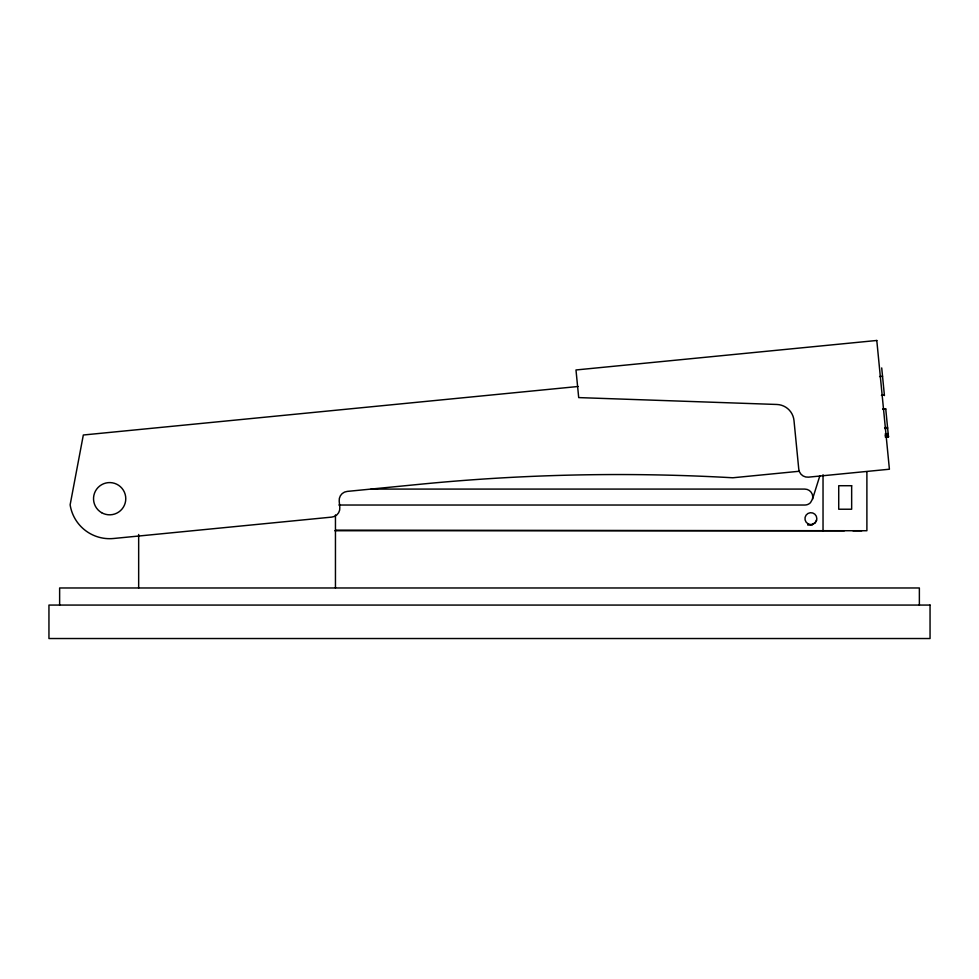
<?xml version="1.0" encoding="UTF-8"?>
<svg xmlns="http://www.w3.org/2000/svg" width="979" height="979" viewBox="0 0 979 979"><rect width="100%" height="100%" fill="white"/><g stroke="black" fill="none" stroke-linecap="round" stroke-linejoin="round"><path stroke-width="1.47" d="M338.979 505.029L804.811 505.029A7.979 7.979 0 0 0 810.453 502.692L812.509 499.119L819.839 475.843M816.621 520.155L815.091 522.823L812.423 524.352M578.063 386.497L83.325 435.006L70.133 504.834A39.98 39.98 0 0 0 113.552 538.499L331.82 517.096A8.897 8.897 0 0 0 339.811 507.367L339.199 501.138A8.897 8.897 0 0 1 347.19 491.409L420.456 484.226A2028.06 2028.06 0 0 1 732.818 477.776L799.072 471.278M879.583 376.56L882.532 376.266M881.43 395.394L884.38 395.1M882.764 409.075L885.726 408.781L888.491 436.964L885.53 437.258M882.801 409.393L885.75 409.1M884.6 427.75L887.549 427.456M884.686 428.557L887.635 428.264M885.2 433.868L888.149 433.587M885.297 434.835L888.247 434.554M885.359 435.484L888.308 435.19M885.395 435.839L888.357 435.679M885.444 436.328L888.394 436.034M885.505 436.928L888.455 436.646M885.505 437.026L888.467 436.732M371.053 489.084L804.811 489.084A7.979 7.979 0 0 1 812.509 499.119M807.724 525.038L812.313 525.038M334.891 530.74L866.892 530.728L866.892 471.707M852.942 530.728L861.789 530.728M335.589 530.141L844.4 530.728M881.712 367.92L883.499 386.056M883.547 386.57L884.429 395.577M919.367 605.071L919.367 587.975L59.633 587.975L59.633 605.071M823.033 474.742L823.033 530.74M335.454 514.954L335.454 587.975M138.663 534.473L138.663 587.975M876.792 340.472L575.982 369.964L578.699 397.596L776.898 404.474A17.806 17.806 0 0 1 793.993 420.529L798.766 469.161A8.897 8.897 0 0 0 808.495 477.152L889.409 469.222L876.792 340.472M851.657 485.719L838.722 485.719L838.722 509.227L851.657 509.227L851.657 485.719M930.05 605.071L48.95 605.071L48.95 638.528L930.05 638.528L930.05 605.071M807.92 523.765A5.935 5.935 0 0 0 816.829 518.625A5.935 5.935 0 0 0 807.92 513.486A5.935 5.935 0 0 0 807.92 523.765M101.583 512.666A16.129 16.129 0 0 0 125.777 498.703A16.129 16.129 0 0 0 101.583 484.74A16.129 16.129 0 0 0 101.583 512.666"/></g></svg>
